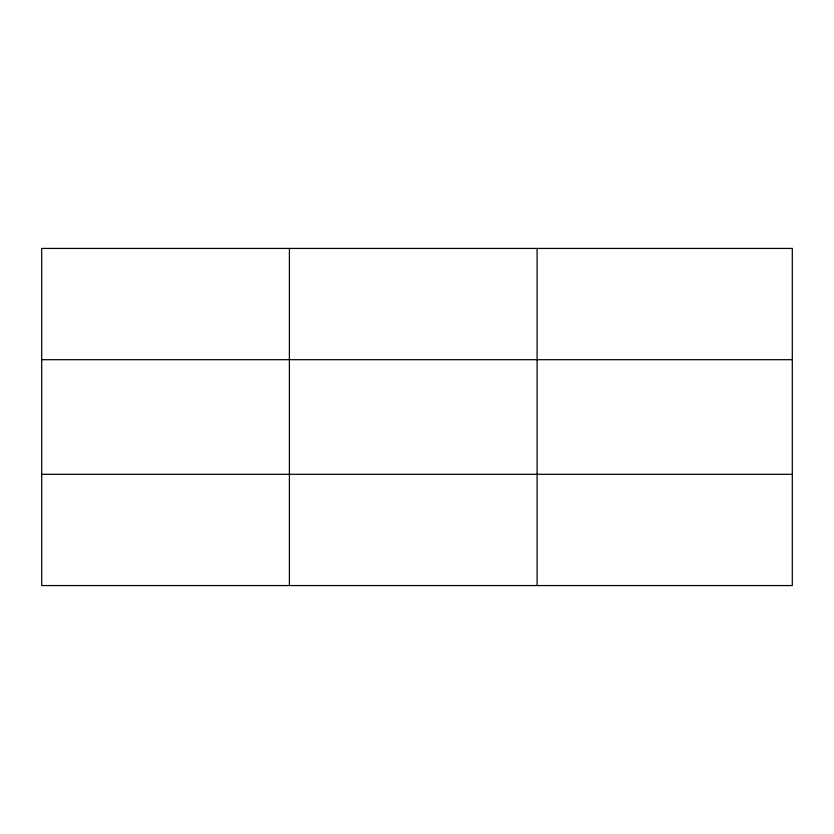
<?xml version="1.0" encoding="UTF-8"?>
<svg xmlns="http://www.w3.org/2000/svg" width="834" height="834" viewBox="0 0 834 834"><rect width="100%" height="100%" fill="white"/><g stroke="black" fill="none" stroke-linecap="round" stroke-linejoin="round"><path stroke-width="1.25" d="M289.398 248.438L289.398 585.562M537.096 248.438L537.096 585.562M41.7 359.694L792.3 359.694M41.7 474.306L792.3 474.306M792.3 248.438L792.3 585.562L41.7 585.562L41.7 248.438L792.3 248.438"/></g></svg>
